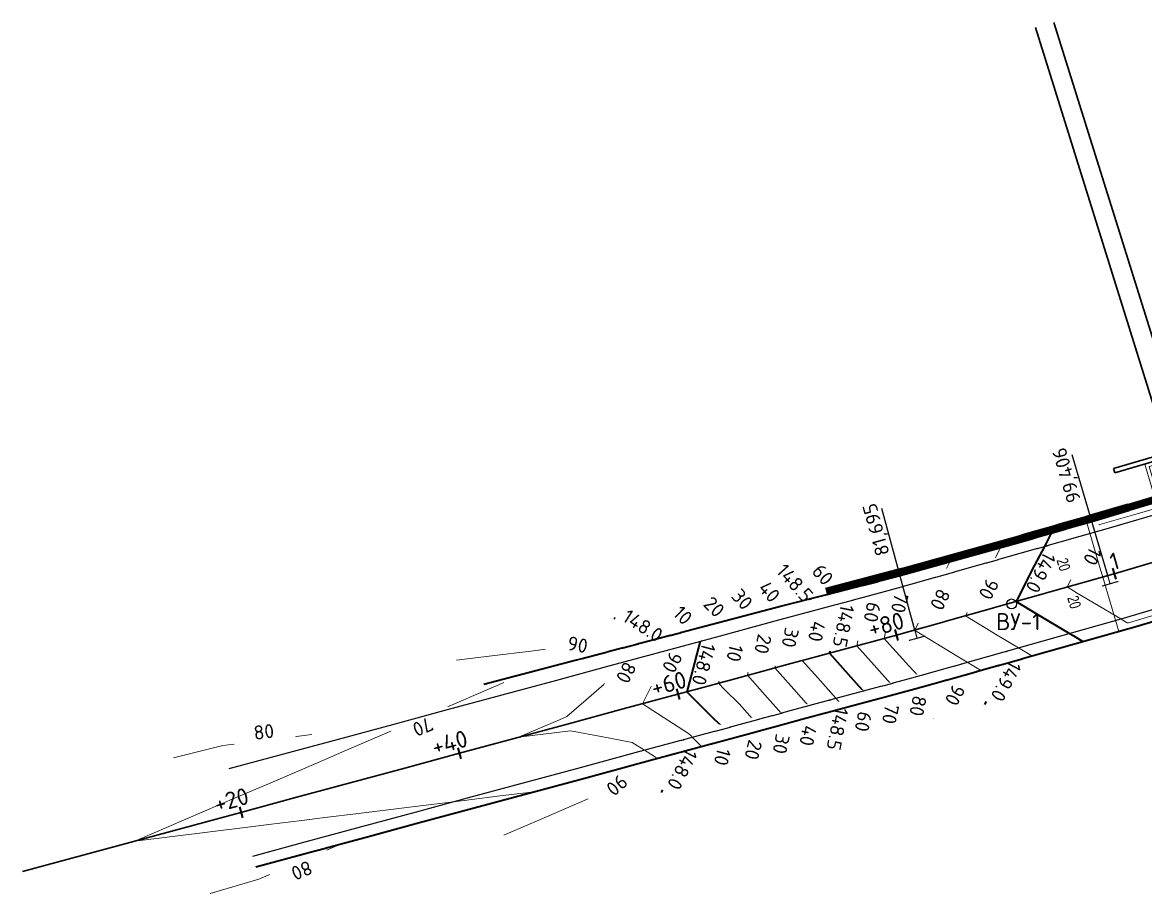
# Model space of a CAD drawing. Extents: x -69 to 10267, y 671 to 10751.
# Drawn here: x 9994 to 10093.3, y 10674 to 10751.1 of the extents above; entities that cross this region are included whole.
import ezdxf
from ezdxf.enums import TextEntityAlignment as Align

# ---------------------------------------------------------------- set-up
doc = ezdxf.new("R2010")
doc.units = 0
for name, pattern in [('ACAD_ISO03W100', [30, 12, -18]), ('DASHED2', [9.525, 6.35, -3.175]), ('HIDDEN2', [4.7625, 3.175, -1.5875])]:
    doc.linetypes.add(name, pattern=pattern)
for name, color, linetype in [('0_500', 7, 'Continuous'), ('_Уклоны', 7, 'Continuous'), ('HIDDEN', 6, 'HIDDEN2'), ('sk2.Краевая', 4, 'Continuous'), ('st_text 500', 1, 'Continuous'), ('Трассы.Вершины углов', 7, 'Continuous')]:
    doc.layers.add(name, color=color, linetype=linetype)
for name, color, linetype, lineweight in [('_Казакова_Q.Кромка', 5, 'Continuous', 35), ('HATCH', 8, 'Continuous', 9), ('prs_constr estakada', 10, 'Continuous', 30), ('THIN', 142, 'Continuous', 9), ('Вертикалка нов 04.10$0$prs_goriz doroga', 11, 'Continuous', 15), ('Камера-коммуникации', 8, 'DASHED2', 0), ('Ось трассы', 1, 'Continuous', 35), ('Переходные плиты', 41, 'Continuous', 9), ('Пикетаж', 1, 'Continuous', 35), ('подпорные стенки', 7, 'ACAD_ISO03W100', 40), ('Подпорные стены', 171, 'Continuous', 30), ('Подпорные стены ПДС', 210, 'Continuous', 13), ('Шумозащитные экраны', 190, 'Continuous', 0)]:
    doc.layers.add(name, color=color, linetype=linetype, lineweight=lineweight)
doc.styles.add('SR7', font='', dxfattribs={"width": 0.7})
doc.styles.add('Вертикалка нов 04.10$0$СПДС', font='isocpeur.ttf')
doc.styles.add('СПДС', font='isocpeur.ttf')
doc.styles.get('SR7').set_extended_font_data('Arial_razv')

# ---------------------------------------------------------------- blocks, each defined once
blk = doc.blocks.new('A$C16214BB9')
at = {"layer": 'HATCH', "ltscale": 500}
for p, q in [((33.929, 39.245), (34.312, 39.358)), ((33.943, 39.195), (34.327, 39.308)), ((33.969, 39.11), (34.352, 39.223)), ((33.995, 39.022), (34.378, 39.135)), ((34.036, 38.883), (34.419, 38.996)), ((34.079, 38.735), (34.463, 38.848)), ((34.138, 38.539), (34.531, 38.654))]:
    blk.add_line(p, q, dxfattribs=at)
at = {"layer": 'THIN'}
blk.add_line((47.237, 3.633), (43.299, 17.01), dxfattribs=at)
at = {"layer": 'Подпорные стены', "ltscale": 500}
for p, q in [((0, 62.976), (11.735, 25.441)), ((1.638, 63.435), (13.367, 25.921)), ((34.223, 38.283), (34.598, 38.393)), ((42.921, 16.878), (47.734, 0.439)), ((43.305, 16.991), (48.111, 0.573)), ((40.715, 16.229), (46.503, 0))]:
    blk.add_line(p, q, dxfattribs=at)
at = {"layer": 'Подпорные стены'}
for p, q in [((35.909, 32.556), (27.657, 60.42)), ((37.827, 33.124), (30.097, 59.225)), ((33.916, 39.287), (34.3, 39.4)), ((36.293, 32.67), (34.3, 39.4))]:
    blk.add_line(p, q, dxfattribs=at)
at = {"layer": 'Шумозащитные экраны'}
blk.add_line((35.684, 38.246), (29.001, 60.815), dxfattribs=at)
blk = doc.blocks.new('A$C0B2E3F08')
at = {"layer": 'HATCH'}
for p, q in [((3.671, 11.916), (3.822, 11.408)), ((3.695, 11.924), (3.846, 11.416)), ((3.718, 11.936), (3.869, 11.428)), ((3.758, 11.944), (3.909, 11.436)), ((3.822, 11.964), (3.973, 11.456)), ((3.915, 11.989), (4.066, 11.481)), ((4, 12.017), (4.151, 11.509)), ((4.129, 12.053), (4.28, 11.545)), ((4.311, 12.101), (4.462, 11.593)), ((4.484, 12.142), (4.635, 11.634)), ((4.718, 12.218), (4.869, 11.71)), ((5.053, 12.319), (5.204, 11.811)), ((7.284, 2), (7.435, 1.492)), ((8.026, 2.218), (8.177, 1.71)), ((6.644, 1.815), (6.795, 1.307)), ((6.668, 1.823), (6.819, 1.315)), ((6.691, 1.835), (6.842, 1.327)), ((6.731, 1.843), (6.882, 1.335)), ((6.795, 1.863), (6.946, 1.355)), ((6.888, 1.888), (7.039, 1.38)), ((6.973, 1.916), (7.124, 1.408)), ((7.102, 1.952), (7.253, 1.444))]:
    blk.add_line(p, q, dxfattribs=at)
at = {"layer": 'HIDDEN'}
for p, q in [((7.071, 16.046), (7.918, 13.168)), ((8.068, 12.66), (10.891, 3.067)), ((11.041, 2.558), (11.676, 0.4))]:
    blk.add_line(p, q, dxfattribs=at)
at = {"layer": 'prs_constr estakada'}
for p, q in [((2.353, 15.075), (39.804, 26.098)), ((39.917, 25.713), (39.804, 26.098)), ((2.468, 14.691), (39.917, 25.714)), ((35.545, 24.844), (35.658, 24.46)), ((35.564, 24.849), (35.677, 24.465)), ((37.08, 25.295), (37.193, 24.912)), ((37.1, 25.301), (37.212, 24.917)), ((32.667, 23.996), (37.45, 7.746)), ((33.962, 24.378), (38.762, 8.07)), ((31.372, 23.616), (36.172, 7.307)), ((3.649, 11.912), (36.475, 21.574)), ((36.625, 21.065), (3.799, 11.404)), ((36.475, 21.574), (36.625, 21.065)), ((34.736, 20.509), (37.559, 10.916)), ((34.753, 20.451), (34.945, 20.508)), ((34.945, 20.508), (37.737, 11.02)), ((6.554, 16.311), (6.668, 15.928)), ((6.687, 15.933), (7.534, 13.056)), ((7.647, 16.216), (11.467, 3.236)), ((8.942, 16.597), (9.789, 13.719)), ((2.353, 15.075), (2.468, 14.691)), ((2.353, 15.075), (2.468, 14.691)), ((9.938, 13.211), (12.762, 3.617)), ((3.799, 11.404), (3.649, 11.912)), ((7.684, 12.547), (10.507, 2.954)), ((39.618, 10.969), (45.422, 12.678)), ((43.477, 9.76), (42.841, 11.918)), ((43.784, 9.85), (43.148, 12.009)), ((43.305, 12.607), (43.455, 12.099)), ((43.325, 12.613), (43.474, 12.104)), ((44.091, 9.94), (43.455, 12.099)), ((6.622, 1.81), (39.449, 11.472)), ((6.772, 1.302), (39.598, 10.964)), ((37.545, 10.964), (37.737, 11.02)), ((39.449, 11.472), (39.598, 10.964)), ((40.407, 8.856), (39.772, 11.015)), ((40.714, 8.947), (40.079, 11.105)), ((41.021, 9.037), (40.386, 11.195)), ((41.328, 9.127), (40.693, 11.286)), ((41.635, 9.218), (41, 11.376)), ((41.942, 9.308), (41.307, 11.466)), ((42.249, 9.398), (41.613, 11.557)), ((42.556, 9.489), (41.92, 11.647)), ((42.863, 9.579), (42.227, 11.737)), ((43.17, 9.669), (42.534, 11.828)), ((11.357, 0.066), (46.803, 10.499)), ((40.407, 8.856), (46.738, 10.72)), ((44.09, 9.94), (44.155, 9.72)), ((44.11, 9.946), (44.174, 9.725)), ((46.738, 10.72), (46.803, 10.499)), ((40.695, 8.941), (40.76, 8.72)), ((11.292, 0.287), (38.68, 8.348)), ((36.172, 7.307), (38.762, 8.07)), ((40.407, 8.856), (40.472, 8.636)), ((12.912, 3.109), (13.547, 0.951)), ((8.566, 2.383), (8.717, 1.875)), ((10.657, 2.446), (11.374, 0.008)), ((11.616, 2.728), (12.252, 0.569)), ((6.622, 1.81), (6.774, 1.303)), ((11.374, 0.008), (13.629, 0.672)), ((13.612, 0.73), (13.629, 0.672))]:
    blk.add_line(p, q, dxfattribs=at)
at = {"layer": 'Камера-коммуникации', "linetype": 'DASHED2', "ltscale": 5}
for p, q in [((35.634, 24.432), (34.099, 23.98)), ((34.099, 23.98), (38.764, 8.133)), ((35.431, 24.059), (34.472, 23.777)), ((39.926, 8.788), (35.431, 24.059)), ((40.299, 8.585), (35.634, 24.432)), ((34.472, 23.777), (38.967, 8.505)), ((38.764, 8.133), (40.299, 8.585)), ((38.967, 8.505), (39.926, 8.788))]:
    blk.add_line(p, q, dxfattribs=at)
for points in [[(9.366, 1.096), (10.901, 1.547), (6.674, 15.909), (5.139, 15.457)], [(9.569, 1.468), (5.511, 15.254), (6.471, 15.536), (10.528, 1.75)]]:
    blk.add_lwpolyline(points, close=True, dxfattribs=at)
at = {"layer": 'Переходные плиты'}
for p, q in [((0, 10.285), (7.675, 12.544)), ((7.675, 12.544), (10.498, 2.951)), ((0, 10.285), (2.824, 0.692)), ((2.824, 0.692), (10.498, 2.951))]:
    blk.add_line(p, q, dxfattribs=at)
blk.add_lwpolyline([(45.215, 13.274), (42.448, 22.675), (34.774, 20.416), (37.541, 11.014)], close=True, dxfattribs=at)
at = {"layer": 'Подпорные стены', "ltscale": 500}
for p, q in [((7.192, 16.52), (8.823, 17)), ((36.177, 7.288), (38.767, 8.05))]:
    blk.add_line(p, q, dxfattribs=at)
at = {"layer": 'Подпорные стены ПДС'}
for p, q in [((39.468, 11.478), (45.272, 13.186)), ((3.78, 11.398), (3.63, 11.907)), ((10.908, 1.487), (11.346, 0))]:
    blk.add_line(p, q, dxfattribs=at)
for points in [[(36.495, 21.579), (42.27, 23.279)], [(36.644, 21.071), (42.42, 22.771)]]:
    blk.add_lwpolyline(points, dxfattribs=at)
blk = doc.blocks.new('BLOCK_2_14_2_255')
at = {"layer": 'st_text 500', "const_width": 2}
for points in [[(-15, 15), (15, 15)], [(0, 0), (0, 15)]]:
    blk.add_lwpolyline(points, dxfattribs=at)
blk = doc.blocks.new('Вертикалка нов 04.10')
at = {"layer": 'Вертикалка нов 04.10$0$prs_goriz doroga', "ltscale": 0.5}
for points in [[(10089.132, 10706.68, 149.1), (10088.832, 10706.086, 149.1), (10088.755, 10705.937, 149.1), (10086.361, 10701.233, 149.1), (10087.23, 10700.7, 149.1), (10091.087, 10698.411, 149.1), (10091.114, 10698.394, 149.1), (10091.668, 10698.066, 149.1), (10091.726, 10698.067, 149.1), (10091.786, 10698.067, 149.1), (10095.123, 10699.075, 149.1)], [(10095.903, 10708.656, 149.1), (10092.554, 10707.695, 149.1), (10089.232, 10706.743, 149.1), (10089.183, 10706.712, 149.1), (10089.132, 10706.68, 149.1)], [(10080.501, 10704.773, 148.9), (10080.185, 10704.164, 148.9), (10079.878, 10703.558, 148.9), (10078.212, 10700.359, 148.9), (10077.364, 10698.692, 148.9), (10080.17, 10696.973, 148.9), (10082.047, 10695.859, 148.9), (10082.63, 10695.503, 148.9), (10083.224, 10695.152, 148.9)], [(10076.029, 10703.511, 148.8), (10075.546, 10702.581, 148.8), (10075.401, 10702.294, 148.8), (10072.94, 10697.569, 148.8), (10072.865, 10697.422, 148.8), (10076.64, 10695.109, 148.8), (10077.528, 10694.582, 148.8), (10078.388, 10694.058, 148.8), (10078.698, 10693.874, 148.8)], [(10063.026, 10703.044, 148.6), (10063.495, 10702.518, 148.6), (10065.056, 10700.766, 148.6)], [(10071.558, 10702.248, 148.7), (10071.251, 10701.659, 148.7), (10071.162, 10701.262, 148.7), (10071.124, 10701.09, 148.7), (10070.843, 10699.839, 148.7), (10070.681, 10699.118, 148.7), (10070.189, 10696.693, 148.7), (10070.66, 10696.165, 148.7), (10071.836, 10694.847, 148.7), (10072.339, 10694.306, 148.7), (10073.212, 10693.367, 148.7), (10073.61, 10692.94, 148.7), (10074.146, 10692.613, 148.7), (10074.173, 10692.596, 148.7)], [(10055.785, 10701.086, 148.3), (10056.508, 10700.274, 148.3), (10058.016, 10698.581, 148.3)], [(10058.199, 10701.738, 148.4), (10060.23, 10699.459, 148.4), (10060.384, 10699.286, 148.4), (10060.43, 10699.234, 148.4)], [(10068.884, 10701.52, 148.6), (10068.829, 10701.25, 148.6), (10068.661, 10700.424, 148.6), (10068.184, 10698.07, 148.6), (10067.772, 10696.04, 148.6), (10069.308, 10694.318, 148.6), (10070.75, 10692.701, 148.6), (10071.311, 10692.072, 148.6), (10071.494, 10691.867, 148.6)], [(10053.165, 10700.377, 148.2), (10053.742, 10699.804, 148.2), (10055.404, 10698.152, 148.2), (10055.603, 10697.928, 148.2)], [(10064.051, 10700.213, 148.4), (10063.996, 10699.942, 148.4), (10063.829, 10699.117, 148.4), (10063.4, 10696.997, 148.4), (10062.942, 10694.734, 148.4), (10064.316, 10693.192, 148.4), (10065.917, 10691.395, 148.4), (10066.477, 10690.767, 148.4), (10066.661, 10690.56, 148.4)], [(10050.373, 10699.622, 148.1), (10052.005, 10698, 148.1), (10052.831, 10697.179, 148.1)], [(10061.637, 10699.56, 148.3), (10061.459, 10698.68, 148.3), (10061.415, 10698.464, 148.3), (10061.303, 10697.91, 148.3), (10061.023, 10696.525, 148.3), (10060.67, 10694.779, 148.3), (10060.529, 10694.081, 148.3), (10061.003, 10693.549, 148.3), (10062.188, 10692.219, 148.3), (10063.504, 10690.742, 148.3), (10063.65, 10690.578, 148.3), (10064.247, 10689.907, 148.3)], [(10056.809, 10698.255, 148.1), (10056.631, 10697.374, 148.1), (10056.588, 10697.159, 148.1), (10056.476, 10696.605, 148.1), (10056.196, 10695.222, 148.1), (10055.742, 10693.518, 148.1), (10055.532, 10692.73, 148.1), (10056.111, 10692.155, 148.1), (10057.361, 10690.912, 148.1), (10058.3, 10689.858, 148.1), (10058.676, 10689.436, 148.1), (10059.233, 10688.812, 148.1), (10059.42, 10688.602, 148.1)], [(10059.223, 10698.908, 148.2), (10059.168, 10698.636, 148.2), (10059.002, 10697.812, 148.2), (10058.573, 10695.692, 148.2), (10058.115, 10693.428, 148.2), (10059.652, 10691.703, 148.2), (10061.09, 10690.089, 148.2), (10061.308, 10689.844, 148.2), (10061.834, 10689.254, 148.2)], [(10051.436, 10696.802, 147.9), (10051.392, 10696.638, 147.9), (10051.138, 10695.685, 147.9), (10051.1, 10695.539, 147.9), (10051.016, 10695.224, 147.9), (10049.742, 10692.724, 147.9), (10048.82, 10690.915, 147.9), (10052.888, 10688.299, 147.9), (10053.12, 10688.069, 147.9), (10053.227, 10687.963, 147.9), (10053.926, 10687.268, 147.9), (10054.046, 10687.148, 147.9)], [(10032.394, 10694.76, 147.9), (10035.499, 10695.143, 147.9), (10038.953, 10695.567, 147.9), (10040.512, 10695.758, 147.9), (10044.698, 10694.98, 147.9)], [(10047.515, 10695.741, 147.8), (10047.03, 10694.79, 147.8), (10046.903, 10694.54, 147.8), (10046.661, 10694.065, 147.8), (10046.327, 10693.409, 147.8), (10043.852, 10691.273, 147.8), (10042.128, 10689.784, 147.8), (10041.483, 10689.507, 147.8), (10037.871, 10687.954, 147.8), (10042.47, 10688.518, 147.8), (10045.319, 10687.988, 147.8), (10047.924, 10687.503, 147.8), (10048.991, 10686.817, 147.8), (10049.788, 10686.305, 147.8), (10050.125, 10686.088, 147.8)], [(10076.436, 10693.235, 148.9), (10074.515, 10689.593, 148.9), (10074.51, 10689.575, 148.9)], [(10036.565, 10692.78, 147.7), (10036.182, 10692.616, 147.7), (10035.232, 10692.207, 147.7), (10031.542, 10690.623, 147.7), (10030.049, 10689.982, 147.7), (10027.376, 10688.835, 147.7), (10026.901, 10688.631, 147.7), (10026.219, 10688.338, 147.7), (10022.26, 10686.638, 147.7), (10020.573, 10685.914, 147.7), (10017.619, 10684.645, 147.7), (10015.558, 10683.76, 147.7), (10012.978, 10682.653, 147.7), (10003.977, 10678.788, 147.7), (10013.699, 10679.987, 147.7), (10015.805, 10680.246, 147.7), (10018.712, 10680.605, 147.7), (10020.741, 10680.855, 147.7), (10023.724, 10681.223, 147.7), (10028.001, 10681.75, 147.7), (10028.737, 10681.84, 147.7), (10032.137, 10682.26, 147.7), (10033.079, 10682.376, 147.7), (10033.749, 10682.458, 147.7), (10036.007, 10682.737, 147.7), (10038.762, 10683.076, 147.7), (10039.176, 10683.127, 147.7)], [(10072.71, 10692.196, 148.8), (10072.639, 10691.878, 148.8), (10072.175, 10689.592, 148.8), (10072.036, 10688.905, 148.8)], [(10070.286, 10691.54, 148.7), (10070.015, 10690.205, 148.7), (10069.618, 10688.252, 148.7)], [(10067.868, 10690.886, 148.6), (10067.854, 10690.817, 148.6), (10067.808, 10690.589, 148.6), (10067.203, 10687.598, 148.6)], [(10063.041, 10689.581, 148.4), (10062.981, 10689.285, 148.4), (10062.376, 10686.293, 148.4)], [(10007.371, 10686.126, 147.8), (10011.742, 10687.227, 147.8), (10013.253, 10687.413, 147.8), (10016.754, 10687.845, 147.8), (10017.304, 10687.912, 147.8), (10019.619, 10688.198, 147.8)], [(10058.213, 10688.275, 148.2), (10058.154, 10687.982, 148.2), (10057.551, 10685.718, 148.2), (10057.342, 10684.932, 148.2)], [(10060.627, 10688.928, 148.3), (10060.177, 10686.706, 148.3), (10059.962, 10685.64, 148.3)], [(10055.442, 10687.526, 148.1), (10055.142, 10686.401, 148.1), (10054.55, 10684.177, 148.1)], [(10047.308, 10685.326, 147.9), (10045.519, 10683.782, 147.9), (10044.086, 10682.544, 147.9), (10040.341, 10680.934, 147.9), (10039.445, 10680.549, 147.9), (10038.894, 10680.312, 147.9), (10036.571, 10679.315, 147.9)], [(10022.23, 10678.545, 147.8), (10020.086, 10677.624, 147.8), (10019.577, 10677.406, 147.8), (10018.752, 10677.051, 147.8), (10014.936, 10675.413, 147.8), (10010.607, 10674.161, 147.8)]]:
    blk.add_polyline3d(points, dxfattribs=at)
at = {"layer": 'Вертикалка нов 04.10$0$prs_goriz doroga', "color": 12, "lineweight": 35, "ltscale": 0.5}
for points in [[(10060.613, 10702.391, 148.5), (10061.939, 10700.902, 148.5), (10062.844, 10699.887, 148.5)], [(10066.466, 10700.866, 148.5), (10066.288, 10699.986, 148.5), (10066.244, 10699.77, 148.5), (10065.85, 10697.829, 148.5), (10065.497, 10696.084, 148.5), (10065.356, 10695.386, 148.5), (10067.014, 10693.526, 148.5), (10067.955, 10692.47, 148.5), (10068.332, 10692.048, 148.5), (10068.479, 10691.883, 148.5), (10069.077, 10691.213, 148.5)], [(10046.295, 10698.519, 148), (10047.926, 10697.471, 148), (10049.698, 10696.332, 148)], [(10080.961, 10694.513, 149), (10079.596, 10691.926, 149), (10079.045, 10690.855, 149)], [(10065.454, 10690.233, 148.5), (10065.005, 10688.012, 148.5), (10064.789, 10686.946, 148.5)], [(10052.308, 10686.678, 148), (10051.519, 10685.129, 148), (10050.472, 10683.074, 148)]]:
    blk.add_polyline3d(points, dxfattribs=at)
at = {"layer": 'Вертикалка нов 04.10$0$prs_goriz doroga', "color": 12, "lineweight": 35, "char_height": 1.25, "width": 3.535, "attachment_point": 5, "style": 'Вертикалка нов 04.10$0$СПДС', "bg_fill": 2}
for s, insert, rotation in [('149.0', (10084.028, 10702.501, -683.9), 242.83823), ('148.0', (10048.858, 10697.81, -535.8), 327.33765), ('148.0', (10054.233, 10694.399, -535.8), 255), ('149.0', (10080.958, 10692.896, -683.9), 242)]:
    blk.add_mtext(s, dxfattribs=dict(at, insert=insert, rotation=rotation))
at = {"layer": 'Вертикалка нов 04.10$0$prs_goriz doroga', "char_height": 1.25, "width": 4.16625, "attachment_point": 5, "style": 'Вертикалка нов 04.10$0$СПДС', "bg_fill": 2}
for s, insert, rotation in [('60', (10069.126, 10699.003, 535.8), 258.60509), ('70', (10029.412, 10688.88, 535.8), 203.32654), ('80', (10015.362, 10688.436, 388), 6.91886), ('90', (10046.565, 10683.72, 535.8), 220.8209), ('80', (10018.715, 10676.185, 535.8), 203.17528)]:
    blk.add_mtext(s, dxfattribs=dict(at, insert=insert, rotation=rotation))
at = {"layer": 'Вертикалка нов 04.10$0$prs_goriz doroga', "color": 12, "lineweight": 35, "ltscale": 0.5}
for points, elevation in [([(10084.973, 10706.036), (10084.973, 10706.036), (10084.823, 10705.748), (10084.355, 10704.822), (10083.483, 10703.148), (10081.862, 10699.962), (10083.7, 10698.836), (10086.567, 10697.135), (10086.872, 10696.949), (10087.749, 10696.429)], 149), ([(10054.227, 10697.556), (10054.029, 10696.814), (10053.93, 10696.44), (10053.421, 10694.529), (10052.823, 10692.284), (10052.741, 10691.975), (10054.615, 10690.112), (10056.018, 10688.718), (10056.293, 10688.445), (10056.838, 10687.903)], 148)]:
    blk.add_lwpolyline(points, dxfattribs=dict(at, elevation=elevation))
at = {"layer": 'Вертикалка нов 04.10$0$prs_goriz doroga', "insert": (10071.556, 10699.814, 535.8), "char_height": 1.25, "width": 4.16625, "attachment_point": 5, "rotation": 257.49877, "style": 'Вертикалка нов 04.10$0$СПДС', "bg_fill": 2}
blk.add_mtext('70', dxfattribs=at)
at = {"layer": 'Вертикалка нов 04.10$0$prs_goriz doroga', "color": 12, "lineweight": 35, "insert": (10066.593, 10697.782, -535.8), "char_height": 1.25, "width": 3.535, "attachment_point": 5, "rotation": 258.71645, "style": 'Вертикалка нов 04.10$0$СПДС', "bg_fill": 2}
blk.add_mtext('148.5', dxfattribs=at)
at = {"layer": 'Вертикалка нов 04.10$0$prs_goriz doroga', "char_height": 1.25, "width": 4.16625, "attachment_point": 5, "style": 'Вертикалка нов 04.10$0$СПДС', "bg_fill": 2}
for s, insert, rotation in [('10', (10088.605, 10703.938, 535.8), 242.49994), ('80', (10075.132, 10700.125, 535.8), 244.18452), ('90', (10051.46, 10694.58, 535.8), 242.97123)]:
    blk.add_mtext(s, dxfattribs=dict(at, insert=insert, rotation=rotation))
at = {"layer": 'Вертикалка нов 04.10$0$prs_goriz doroga', "color": 12, "lineweight": 35, "char_height": 1.25, "width": 3.535, "attachment_point": 5, "style": 'Вертикалка нов 04.10$0$СПДС', "bg_fill": 2}
for s, insert, rotation in [('148.5', (10062.292, 10701.589, -535.8), 312.02103), ('148.0', (10052.35, 10685.114, -683.9), 243.06347)]:
    blk.add_mtext(s, dxfattribs=dict(at, insert=insert, rotation=rotation))
at = {"layer": 'Вертикалка нов 04.10$0$prs_goriz doroga', "char_height": 1.25, "width": 4.16625, "attachment_point": 5, "style": 'Вертикалка нов 04.10$0$СПДС', "bg_fill": 2}
for s, insert, rotation in [('90', (10079.432, 10701.049, 535.8), 242.49994), ('40', (10064.223, 10697.302, 535.8), 258.60509), ('80', (10047.383, 10693.672, 535.8), 243.09034), ('10', (10055.886, 10686.209, 535.8), 254.95512)]:
    blk.add_mtext(s, dxfattribs=dict(at, insert=insert, rotation=rotation))
for s, insert, rotation in [('30', (10061.88, 10696.758, 535.8), 258), ('90', (10043.093, 10696.136, 535.8), 349.57988), ('20', (10058.622, 10686.834, 535.8), 255.29945)]:
    blk.add_mtext(s, dxfattribs=dict(at, insert=insert, rotation=rotation))
for s, insert, rotation in [('20', (10059.476, 10696.186, 535.8), 257), ('30', (10061.075, 10687.359, 535.8), 258.57624)]:
    blk.add_mtext(s, dxfattribs=dict(at, insert=insert, rotation=rotation))
for s, insert, rotation in [('10', (10056.992, 10695.383, 535.8), 256), ('40', (10063.456, 10688.096, 535.8), 258.60509)]:
    blk.add_mtext(s, dxfattribs=dict(at, insert=insert, rotation=rotation))
at = {"layer": 'Вертикалка нов 04.10$0$prs_goriz doroga', "insert": (10052.39, 10698.729, 684.2), "char_height": 1.25, "width": 4.16625, "attachment_point": 5, "rotation": 315.37197, "style": 'Вертикалка нов 04.10$0$СПДС', "bg_fill": 2}
blk.add_mtext('10', dxfattribs=at)
at = {"layer": 'Вертикалка нов 04.10$0$prs_goriz doroga', "color": 12, "lineweight": 35, "insert": (10066.055, 10688.686, -535.8), "char_height": 1.25, "width": 3.535, "attachment_point": 5, "rotation": 258.71645, "style": 'Вертикалка нов 04.10$0$СПДС', "bg_fill": 2}
blk.add_mtext('148.5', dxfattribs=at)
at = {"layer": 'Вертикалка нов 04.10$0$prs_goriz doroga', "char_height": 1.25, "width": 4.16625, "attachment_point": 5, "style": 'Вертикалка нов 04.10$0$СПДС', "bg_fill": 2}
for s, insert, rotation in [('20', (10055.157, 10699.479, 684.2), 315.06064), ('60', (10068.336, 10689.333, 535.8), 258.60509)]:
    blk.add_mtext(s, dxfattribs=dict(at, insert=insert, rotation=rotation))
for s, insert, rotation in [('30', (10057.633, 10700.139, 684.2), 311.69338), ('70', (10070.736, 10689.998, 535.8), 258.60509)]:
    blk.add_mtext(s, dxfattribs=dict(at, insert=insert, rotation=rotation))
for s, insert, rotation in [('40', (10060.035, 10700.819, 684.2), 311.89431), ('80', (10073.175, 10690.725, 535.8), 258.60509)]:
    blk.add_mtext(s, dxfattribs=dict(at, insert=insert, rotation=rotation))
for s, insert, rotation in [('60', (10064.756, 10702.319, 684.4), 311.89431), ('90', (10076.443, 10691.679, 535.8), 242.68858)]:
    blk.add_mtext(s, dxfattribs=dict(at, insert=insert, rotation=rotation))

msp = doc.modelspace()

# ---------------------------------------------------------------- block references
at = {"ltscale": 2}
msp.add_blockref('Вертикалка нов 04.10', (0, 0), dxfattribs=at)

# ---------------------------------------------------------------- next in the draw order: linework, layer by layer
at = {"layer": '0_500', "color": 7, "linetype": 'ACAD_ISO03W100', "ltscale": 0.2, "const_width": 0.53, "flags": 128}
msp.add_lwpolyline([(10065.057, 10700.819), (10071.529, 10702.509, 0.005534), (10088.452, 10707.287), (10091.78, 10708.267)], format="xyb", dxfattribs=at)
at = {"layer": '_Казакова_Q.Кромка', "flags": 128}
for points in [[(10034.811, 10692.643), (10061.137, 10699.574), (10065.121, 10700.562)], [(10014.644, 10676.493), (10019.471, 10677.798), (10024.297, 10679.104), (10029.124, 10680.409), (10033.951, 10681.714), (10038.777, 10683.019), (10043.604, 10684.325), (10048.431, 10685.63), (10053.257, 10686.935), (10058.084, 10688.24), (10062.911, 10689.545), (10067.737, 10690.851), (10072.564, 10692.156), (10073.736, 10692.473), (10091.812, 10697.576), (10091.921, 10697.608), (10094.708, 10698.429)]]:
    msp.add_lwpolyline(points, dxfattribs=at)
at = {"layer": '_Уклоны', "color": 5, "flags": 128}
for points in [[(10085.781, 10701.406, 0, 0, 0), (10085.129, 10703.607, 0.36, 0, 0), (10084.788, 10704.757, 0, 0, 0)], [(10085.968, 10700.776, 0, 0, 0), (10086.61, 10698.612, 0.36, 0, 0), (10086.951, 10697.461, 0, 0, 0)]]:
    msp.add_lwpolyline(points, format="xyseb", dxfattribs=at)
at = {"layer": 'sk2.Краевая', "flags": 128}
for points in [[(10012.295, 10685.181), (10017.121, 10686.486), (10021.948, 10687.792), (10026.775, 10689.097), (10031.601, 10690.402), (10036.428, 10691.707), (10041.255, 10693.013), (10046.081, 10694.318), (10050.908, 10695.623), (10055.734, 10696.928), (10060.561, 10698.233), (10065.388, 10699.539), (10070.214, 10700.844), (10071.386, 10701.161), (10089.271, 10706.21), (10089.38, 10706.242), (10096.037, 10708.202)], [(10014.383, 10677.459), (10019.21, 10678.764), (10024.036, 10680.069), (10028.863, 10681.374), (10033.69, 10682.679), (10038.516, 10683.985), (10043.343, 10685.29), (10048.17, 10686.595), (10052.996, 10687.9), (10057.823, 10689.206), (10062.649, 10690.511), (10067.476, 10691.816), (10072.303, 10693.121), (10073.475, 10693.438), (10091.529, 10698.536), (10091.638, 10698.568), (10098.296, 10700.527)]]:
    msp.add_lwpolyline(points, dxfattribs=at)
at = {"layer": 'st_text 500', "color": 5, "linetype": 'Continuous', "lineweight": -3}
msp.add_lwpolyline([(10089.939, 10702.237), (10086.798, 10712.909)], dxfattribs=at)
at = {"layer": 'st_text 500', "linetype": 'Continuous', "lineweight": -3}
msp.add_lwpolyline([(10072.895, 10697.425), (10069.991, 10708.164)], dxfattribs=at)
at = {"layer": 'Ось трассы', "color": 1, "lineweight": 30, "flags": 128}
msp.add_lwpolyline([(9994.032, 10676.099), (10013.339, 10681.32), (10018.166, 10682.625), (10022.992, 10683.93), (10027.819, 10685.236), (10032.646, 10686.541), (10037.472, 10687.846), (10042.299, 10689.151), (10047.125, 10690.456), (10051.952, 10691.762), (10056.779, 10693.067), (10061.605, 10694.372), (10066.432, 10695.677), (10071.259, 10696.983), (10072.43, 10697.299), (10090.4, 10702.373), (10090.509, 10702.405), (10097.167, 10704.365)], dxfattribs=at)
at = {"layer": 'Пикетаж', "color": 5}
msp.add_line((10090.368, 10702.885, 149.19), (10090.65, 10701.925, 149.19), dxfattribs=at)
at = {"layer": 'Пикетаж', "color": 1}
for p, q in [((10071.128, 10697.465, 147.728), (10071.389, 10696.5, 147.728)), ((10051.822, 10692.244, 147.728), (10052.083, 10691.279, 147.728)), ((10032.515, 10687.023, 147.728), (10032.776, 10686.058, 147.728)), ((10013.208, 10681.802, 147.728), (10013.47, 10680.837, 147.728))]:
    msp.add_line(p, q, dxfattribs=at)
at = {"layer": 'подпорные стенки', "color": 5, "linetype": 'Continuous', "ltscale": 0.5, "const_width": 0.53, "flags": 128}
msp.add_lwpolyline([(10091.81, 10708.276), (10124.636, 10717.938)], dxfattribs=at)
at = {"layer": 'подпорные стенки', "linetype": 'Continuous', "ltscale": 0.5}
for points in [[(10064.989, 10701.076), (10071.454, 10702.764, 0.005534), (10088.377, 10707.542), (10091.705, 10708.522)], [(10065.121, 10700.562), (10071.59, 10702.252, 0.005534), (10088.527, 10707.034), (10091.865, 10708.017)]]:
    msp.add_lwpolyline(points, format="xyb", dxfattribs=at)
at = {"layer": 'Трассы.Вершины углов', "color": 5}
msp.add_circle((10081.443, 10699.737), 0.438, dxfattribs=at)

# ---------------------------------------------------------------- next in the draw order: block references
at = {"color": 4, "lineweight": 35, "ltscale": 2}
msp.add_blockref('A$C16214BB9', (10083.548, 10687.678), dxfattribs=at)
at = {"color": 5, "lineweight": 35, "ltscale": 2}
msp.add_blockref('A$C0B2E3F08', (10088.086, 10696.619), dxfattribs=at)
at = {"layer": 'st_text 500', "color": 5, "linetype": 'Continuous', "lineweight": -3, "xscale": 0.04999999999999992, "yscale": 0.04999999999999992, "zscale": 0.5, "rotation": 196.4005323005859}
msp.add_blockref('BLOCK_2_14_2_255', (10089.939, 10702.237), dxfattribs=at)
at = {"layer": 'st_text 500', "linetype": 'Continuous', "lineweight": -3, "xscale": 0.04999999999999998, "yscale": 0.04999999999999998, "zscale": 0.5, "rotation": 195.1320942273572}
msp.add_blockref('BLOCK_2_14_2_255', (10072.895, 10697.425), dxfattribs=at)

# ---------------------------------------------------------------- next in the draw order: texts
at = {"layer": '_Уклоны', "color": 5, "style": 'SR7', "width": 0.7}
for p in [(10086.041, 10703.222, -763.719), (10086.983, 10699.896, -763.719)]:
    msp.add_text('20', height=1, rotation=286.50274, dxfattribs=at).set_placement(p, align=Align.MIDDLE)
at = {"layer": 'st_text 500', "color": 5, "linetype": 'Continuous', "lineweight": -3, "style": 'СПДС'}
msp.add_text(' 99,406', height=1.25, rotation=106.40053, dxfattribs=at).set_placement((10088.172, 10708.239), align=Align.BOTTOM_LEFT)
at = {"layer": 'st_text 500', "linetype": 'Continuous', "lineweight": -3, "style": 'СПДС'}
msp.add_text(' 81,695', height=1.25, rotation=105.13211, dxfattribs=at).set_placement((10071.251, 10703.503), align=Align.BOTTOM_LEFT)
at = {"layer": 'Пикетаж', "color": 5, "style": 'СПДС'}
msp.add_text('1', height=1.5, rotation=16, dxfattribs=at).set_placement((10090.747, 10702.794), align=Align.CENTER)
at = {"layer": 'Пикетаж', "style": 'СПДС'}
for s, p in [('+80', (10072.198, 10697.174, 148.744)), ('+60', (10052.968, 10691.956, 147.972)), ('+40', (10033.627, 10686.743, 147.785))]:
    msp.add_text(s, height=1.5, rotation=15.13211, dxfattribs=at).set_placement(p, align=Align.BOTTOM_RIGHT)
msp.add_text('+20', height=1.5, rotation=15.34619, dxfattribs=at).set_placement((10012.684, 10681.699), align=Align.CENTER)
at = {"layer": 'Трассы.Вершины углов', "color": 5, "style": 'СПДС'}
msp.add_text('ВУ-1  ', height=1.5, dxfattribs=at).set_placement((10085.925, 10698.172), align=Align.MIDDLE_RIGHT)

doc.saveas('drawing.dxf')
